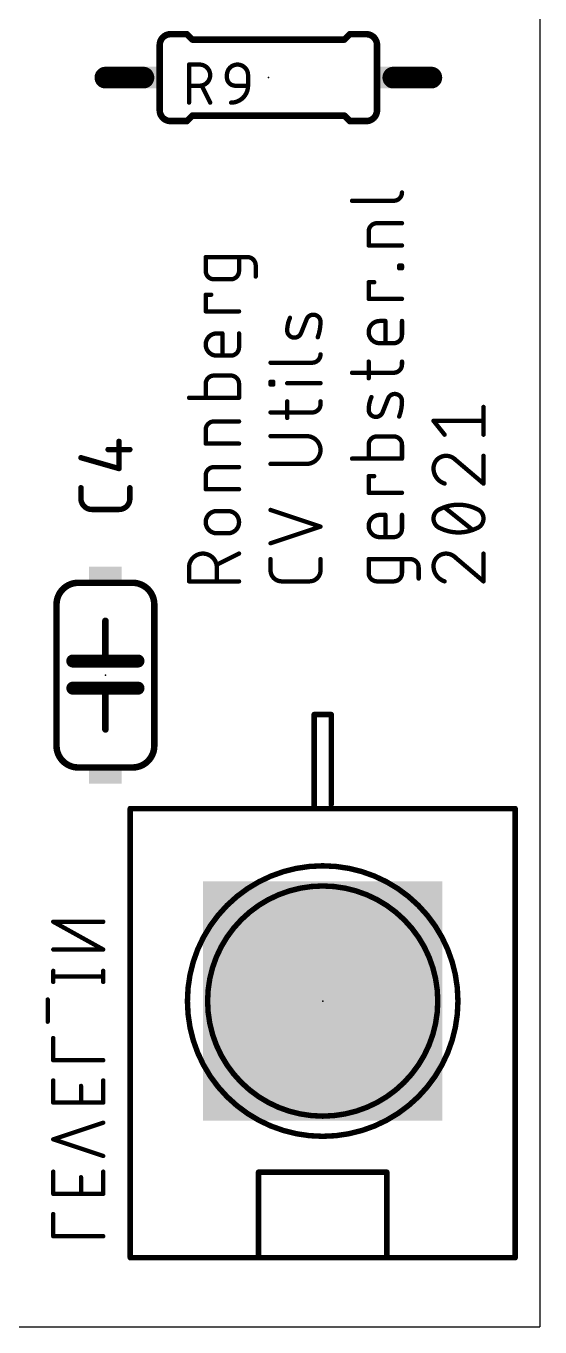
# Model space of a CAD drawing. Extents: x 0 to 36, y 0 to 102.
# Drawn here: x 23.54 to 35.56, y 0 to 30.42 of the extents above; entities that cross this region are included whole.
import ezdxf

# ---------------------------------------------------------------- set-up
doc = ezdxf.new("R2010")
doc.units = 0
for name, color, linetype in [('20', 31, 'CONTINUOUS'), ('21', 253, 'CONTINUOUS'), ('23', 53, 'CONTINUOUS'), ('25', 253, 'CONTINUOUS'), ('26', 253, 'CONTINUOUS'), ('41', 12, 'CONTINUOUS'), ('51', 253, 'CONTINUOUS')]:
    doc.layers.add(name, color=color, linetype=linetype)

# ---------------------------------------------------------------- blocks, each defined once
blk = doc.blocks.new('RECT')
blk.add_solid([(-0.5, -0.5), (0.5, -0.5), (-0.5, 0.5), (0.5, 0.5)])

msp = doc.modelspace()

# ---------------------------------------------------------------- linework, layer by layer
at = {"layer": '20'}
for p in [(35.56, 99.06), (0, 0)]:
    msp.add_line(p, (35.56, 0), dxfattribs=at)
at = {"layer": '21'}
for points, const_width in [([(26.924, 30.226, 0.4142), (26.67, 29.972)], 0.1524), ([(26.924, 30.2641, 1), (26.924, 30.1879)], 0.0762), ([(26.924, 30.1879, 1), (26.924, 30.2641)], 0.0762), ([(27.3319, 30.2529, 1), (27.2781, 30.1991)], 0.0762), ([(27.305, 30.1879, 1), (27.305, 30.2641)], 0.0762), ([(27.432, 30.1371, 1), (27.432, 30.0609)], 0.0762), ([(27.4051, 30.0721, 1), (27.4589, 30.1259)], 0.0762), ([(30.9611, 30.1259, 1), (31.0149, 30.0721)], 0.0762), ([(30.988, 30.0609, 1), (30.988, 30.1371)], 0.0762), ([(31.115, 30.2641, 1), (31.115, 30.1879)], 0.0762), ([(31.1419, 30.1991, 1), (31.0881, 30.2529)], 0.0762), ([(31.75, 29.972, 0.4142), (31.496, 30.226)], 0.1524), ([(31.496, 30.2641, 1), (31.496, 30.1879)], 0.0762), ([(31.496, 30.1879, 1), (31.496, 30.2641)], 0.0762), ([(26.7081, 29.972, 1), (26.6319, 29.972)], 0.0762), ([(26.6319, 29.972, 1), (26.7081, 29.972)], 0.0762), ([(31.7881, 29.972, 1), (31.7119, 29.972)], 0.0762), ([(31.7119, 29.972, 1), (31.7881, 29.972)], 0.0762), ([(26.67, 28.448, 0.4142), (26.924, 28.194)], 0.1524), ([(26.7081, 28.448, 1), (26.6319, 28.448)], 0.0762), ([(26.6319, 28.448, 1), (26.7081, 28.448)], 0.0762), ([(27.432, 28.3591, 1), (27.432, 28.2829)], 0.0762), ([(27.4589, 28.2941, 1), (27.4051, 28.3479)], 0.0762), ([(31.0149, 28.3479, 1), (30.9611, 28.2941)], 0.0762), ([(30.988, 28.2829, 1), (30.988, 28.3591)], 0.0762), ([(31.496, 28.194, 0.4142), (31.75, 28.448)], 0.1524), ([(31.7881, 28.448, 1), (31.7119, 28.448)], 0.0762), ([(31.7119, 28.448, 1), (31.7881, 28.448)], 0.0762), ([(26.924, 28.2321, 1), (26.924, 28.1559)], 0.0762), ([(26.924, 28.1559, 1), (26.924, 28.2321)], 0.0762), ([(27.2781, 28.2209, 1), (27.3319, 28.1671)], 0.0762), ([(27.305, 28.1559, 1), (27.305, 28.2321)], 0.0762), ([(31.115, 28.2321, 1), (31.115, 28.1559)], 0.0762), ([(31.0881, 28.1671, 1), (31.1419, 28.2209)], 0.0762), ([(31.496, 28.2321, 1), (31.496, 28.1559)], 0.0762), ([(31.496, 28.1559, 1), (31.496, 28.2321)], 0.0762), ([(24.765, 17.399, 0.4142), (24.257, 16.891)], 0.1524), ([(24.765, 17.3609, 1), (24.765, 17.4371)], 0.0762), ([(26.543, 16.891, 0.4142), (26.035, 17.399)], 0.1524), ([(26.035, 17.4371, 1), (26.035, 17.3609)], 0.0762), ([(24.2951, 16.891, 1), (24.2189, 16.891)], 0.0762), ([(24.2189, 16.891, 1), (24.2951, 16.891)], 0.0762), ([(26.5811, 16.891, 1), (26.5049, 16.891)], 0.0762), ([(26.5049, 16.891, 1), (26.5811, 16.891)], 0.0762), ([(25.4381, 16.51, 1), (25.3619, 16.51)], 0.0762), ([(24.638, 15.6464, 1), (24.638, 15.494)], 0.1524), ([(25.4, 15.6464, 1), (25.4, 15.494)], 0.1524), ([(25.4, 15.494, 1), (25.4, 15.6464)], 0.1524), ([(25.3619, 15.5702, 1), (25.4381, 15.5702)], 0.0762), ([(26.162, 15.494, 1), (26.162, 15.6464)], 0.1524), ([(24.638, 15.0114, 1), (24.638, 14.859)], 0.1524), ([(25.4, 15.0114, 1), (25.4, 14.859)], 0.1524), ([(25.4, 14.859, 1), (25.4, 15.0114)], 0.1524), ([(25.4381, 14.9352, 1), (25.3619, 14.9352)], 0.0762), ([(26.162, 14.859, 1), (26.162, 15.0114)], 0.1524), ([(30.28, 14.3518, 1), (30.28, 14.2882)], 0.0635), ([(30.3117, 14.32, 1), (30.2483, 14.32)], 0.0635), ([(30.7117, 14.32, 1), (30.6483, 14.32)], 0.0635), ([(30.68, 14.2882, 1), (30.68, 14.3518)], 0.0635), ([(25.3619, 13.97, 1), (25.4381, 13.97)], 0.0762), ([(24.257, 13.589, 0.4142), (24.765, 13.081)], 0.1524), ([(24.2951, 13.589, 1), (24.2189, 13.589)], 0.0762), ([(24.2189, 13.589, 1), (24.2951, 13.589)], 0.0762), ([(26.035, 13.081, 0.4142), (26.543, 13.589)], 0.1524), ([(26.5811, 13.589, 1), (26.5049, 13.589)], 0.0762), ([(26.5049, 13.589, 1), (26.5811, 13.589)], 0.0762), ([(24.765, 13.0429, 1), (24.765, 13.1191)], 0.0762), ([(26.035, 13.1191, 1), (26.035, 13.0429)], 0.0762), ([(25.98, 12.1518, 1), (25.98, 12.0883)], 0.0635), ([(26.0117, 12.12, 1), (25.9483, 12.12)], 0.0635), ([(30.28, 12.1518, 1), (30.28, 12.0883)], 0.0635), ([(30.28, 12.0883, 1), (30.28, 12.1518)], 0.0635), ([(30.6483, 12.22, 1), (30.7117, 12.22)], 0.0635), ([(35.0118, 12.12, 1), (34.9483, 12.12)], 0.0635), ([(34.98, 12.0883, 1), (34.98, 12.1518)], 0.0635), ([(30.2483, 12.12, 1), (30.3117, 12.12)], 0.0635), ([(30.48, 4.4577, 1), (30.48, 10.7823, 1), (30.48, 4.4577)], 0.127), ([(30.48, 4.9293, 1), (30.48, 10.3107, 1), (30.48, 4.9293)], 0.127), ([(28.98, 3.6518, 1), (28.98, 3.5882)], 0.0635), ([(29.0117, 3.62, 1), (28.9483, 3.62)], 0.0635), ([(32.0117, 3.62, 1), (31.9483, 3.62)], 0.0635), ([(31.98, 3.5882, 1), (31.98, 3.6518)], 0.0635), ([(25.98, 1.6518, 1), (25.98, 1.5883)], 0.0635), ([(25.9483, 1.62, 1), (26.0117, 1.62)], 0.0635), ([(28.98, 1.6518, 1), (28.98, 1.5883)], 0.0635), ([(28.9483, 1.62, 1), (29.0117, 1.62)], 0.0635), ([(28.98, 1.5883, 1), (28.98, 1.6518)], 0.0635), ([(31.98, 1.6518, 1), (31.98, 1.5883)], 0.0635), ([(31.9483, 1.62, 1), (32.0117, 1.62)], 0.0635), ([(31.98, 1.5883, 1), (31.98, 1.6518)], 0.0635), ([(34.9483, 1.62, 1), (35.0118, 1.62)], 0.0635), ([(34.98, 1.5883, 1), (34.98, 1.6518)], 0.0635)]:
    msp.add_lwpolyline(points, format="xyb", dxfattribs=dict(at, const_width=const_width))
for points, const_width in [([(26.924, 30.226), (27.305, 30.226)], 0.1524), ([(27.432, 30.099), (27.305, 30.226)], 0.1524), ([(27.432, 30.099), (30.988, 30.099)], 0.1524), ([(30.988, 30.099), (31.115, 30.226)], 0.1524), ([(31.496, 30.226), (31.115, 30.226)], 0.1524), ([(26.67, 29.972), (26.67, 28.448)], 0.1524), ([(31.75, 29.972), (31.75, 28.448)], 0.1524), ([(27.432, 28.321), (27.305, 28.194)], 0.1524), ([(27.432, 28.321), (30.988, 28.321)], 0.1524), ([(30.988, 28.321), (31.115, 28.194)], 0.1524), ([(26.924, 28.194), (27.305, 28.194)], 0.1524), ([(31.496, 28.194), (31.115, 28.194)], 0.1524), ([(24.257, 16.891), (24.257, 13.589)], 0.1524), ([(26.543, 16.891), (26.543, 13.589)], 0.1524), ([(25.4, 16.51), (25.4, 15.5702)], 0.1524), ([(24.638, 15.5702), (25.4, 15.5702)], 0.3048), ([(25.4, 15.5702), (26.162, 15.5702)], 0.3048), ([(24.638, 14.9352), (25.4, 14.9352)], 0.3048), ([(25.4, 14.9352), (26.162, 14.9352)], 0.3048), ([(25.4, 13.97), (25.4, 14.9352)], 0.1524), ([(30.68, 14.32), (30.28, 14.32)], 0.127), ([(30.28, 14.32), (30.28, 12.12)], 0.127), ([(30.68, 12.22), (30.68, 14.32)], 0.127), ([(30.28, 12.12), (25.98, 12.12)], 0.127), ([(25.98, 12.12), (25.98, 1.62)], 0.127), ([(34.98, 12.12), (30.28, 12.12)], 0.127), ([(34.98, 1.62), (34.98, 12.12)], 0.127), ([(31.98, 3.62), (28.98, 3.62)], 0.127), ([(28.98, 3.62), (28.98, 1.62)], 0.127), ([(31.98, 1.62), (31.98, 3.62)], 0.127), ([(28.98, 1.62), (25.98, 1.62)], 0.127), ([(31.98, 1.62), (28.98, 1.62)], 0.127), ([(34.98, 1.62), (31.98, 1.62)], 0.127)]:
    msp.add_lwpolyline(points, dxfattribs=dict(at, const_width=const_width))
at = {"layer": '23'}
for p in [(29.21, 29.21), (25.4, 15.24), (30.48, 7.62)]:
    msp.add_point(p, dxfattribs=at)
at = {"layer": '25'}
for points, const_width in [([(27.3558, 28.6258), (27.3558, 29.5148)], 0.1016), ([(27.3558, 29.5148), (27.6027, 29.5148)], 0.1016), ([(28.2408, 29.2185), (28.2408, 29.2679)], 0.1016), ([(28.7347, 29.2679), (28.7347, 29.0209)], 0.1016), ([(27.6027, 29.0209), (27.3558, 29.0209)], 0.1016), ([(27.8497, 28.6258), (27.6521, 29.0209)], 0.1016), ([(28.7347, 29.0209), (28.4383, 29.0209)], 0.1016), ([(31.1658, 26.3308), (32.1395, 26.3308)], 0.1016), ([(31.75, 25.8064), (32.3342, 25.8064)], 0.1016), ([(31.5553, 25.2871), (31.5553, 25.6117)], 0.1016), ([(32.3342, 25.2871), (31.5553, 25.2871)], 0.1016), ([(27.7453, 24.6894), (27.7453, 25.014)], 0.1016), ([(27.7453, 25.014), (28.7189, 25.014)], 0.1016), ([(28.5242, 25.014), (28.5242, 24.6894)], 0.1016), ([(28.9137, 24.8192), (28.9137, 24.5596)], 0.1016), ([(32.2693, 24.7523), (32.2693, 24.8172)], 0.1016), ([(32.2693, 24.8172), (32.3342, 24.8172)], 0.1016), ([(32.3342, 24.7523), (32.2693, 24.7523)], 0.1016), ([(32.3342, 24.8172), (32.3342, 24.7523)], 0.1016), ([(28.3295, 24.4947), (27.94, 24.4947)], 0.1016), ([(31.5553, 24.0365), (31.5553, 24.4259)], 0.1016), ([(31.5553, 24.4259), (31.6851, 24.4259)], 0.1016), ([(27.7453, 23.7452), (27.7453, 24.1347)], 0.1016), ([(27.7453, 24.1347), (27.8751, 24.1347)], 0.1016), ([(32.3342, 24.0365), (31.5553, 24.0365)], 0.1016), ([(28.5242, 23.7452), (27.7453, 23.7452)], 0.1016), ([(30.1046, 23.5616), (29.9748, 23.237)], 0.1016), ([(31.8149, 23.5204), (31.9447, 23.5204)], 0.1016), ([(31.9447, 23.5204), (31.9447, 23.0011)], 0.1016), ([(32.3342, 23.5204), (32.3342, 23.1959)], 0.1016), ([(28.0049, 23.2292), (28.1347, 23.2292)], 0.1016), ([(28.1347, 23.2292), (28.1347, 22.7099)], 0.1016), ([(28.5242, 23.2292), (28.5242, 22.9046)], 0.1016), ([(32.1395, 23.0011), (31.8149, 23.0011)], 0.1016), ([(28.3295, 22.7099), (28.0049, 22.7099)], 0.1016), ([(29.2608, 22.545), (30.2345, 22.545)], 0.1016), ([(31.5553, 22.1805), (31.5553, 22.57)], 0.1016), ([(32.3342, 22.505), (32.3342, 22.57)], 0.1016), ([(28.3295, 22.2445), (27.94, 22.2445)], 0.1016), ([(31.1658, 22.3103), (32.1395, 22.3103)], 0.1016), ([(27.7453, 22.0497), (27.7453, 21.7252)], 0.1016), ([(28.5242, 21.7252), (28.5242, 22.0497)], 0.1016), ([(29.2608, 22.0334), (29.2608, 22.0983)], 0.1016), ([(29.2608, 22.0983), (29.3257, 22.0983)], 0.1016), ([(29.3257, 22.0334), (29.2608, 22.0334)], 0.1016), ([(29.3257, 22.0983), (29.3257, 22.0334)], 0.1016), ([(30.4292, 22.0658), (29.6503, 22.0658)], 0.1016), ([(27.3558, 21.7252), (28.5242, 21.7252)], 0.1016), ([(29.6503, 21.2522), (29.6503, 21.6417)], 0.1016), ([(30.4292, 21.5768), (30.4292, 21.6417)], 0.1016), ([(32.0096, 21.7085), (31.8798, 21.384)], 0.1016), ([(29.2608, 21.3821), (30.2345, 21.3821)], 0.1016), ([(34.2392, 20.8616), (34.2392, 21.5107)], 0.1016), ([(27.7453, 20.6525), (27.7453, 20.977)], 0.1016), ([(27.94, 21.1718), (28.5242, 21.1718)], 0.1016), ([(33.3304, 20.8616), (33.0708, 21.1862)], 0.1016), ([(33.0708, 21.1862), (34.2392, 21.1862)], 0.1016), ([(25.7175, 20.0697), (25.7175, 20.7047)], 0.127), ([(28.5242, 20.6525), (27.7453, 20.6525)], 0.1016), ([(30.1046, 20.8283), (29.2608, 20.8283)], 0.1016), ([(32.1395, 20.8212), (31.75, 20.8212)], 0.1016), ([(24.8285, 20.3237), (25.7175, 20.0697)], 0.127), ([(25.4635, 20.5142), (25.9715, 20.5142)], 0.127), ([(31.5553, 20.6265), (31.5553, 20.3019)], 0.1016), ([(32.3342, 20.3019), (32.3342, 20.6265)], 0.1016), ([(34.2392, 19.7186), (34.2392, 20.3677)], 0.1016), ([(27.94, 20.105), (28.5242, 20.105)], 0.1016), ([(29.2608, 20.1792), (30.1046, 20.1792)], 0.1016), ([(31.1658, 20.3019), (32.3342, 20.3019)], 0.1016), ([(33.5901, 20.2704), (34.2392, 19.7186)], 0.1016), ([(27.7453, 19.5857), (27.7453, 19.9102)], 0.1016), ([(31.5553, 19.5026), (31.5553, 19.892)], 0.1016), ([(31.5553, 19.892), (31.6851, 19.892)], 0.1016), ([(24.8285, 19.3675), (24.8285, 19.6215)], 0.127), ([(25.9715, 19.6215), (25.9715, 19.3675)], 0.127), ([(28.5242, 19.5857), (27.7453, 19.5857)], 0.1016), ([(32.3342, 19.5026), (31.5553, 19.5026)], 0.1016), ([(25.7175, 19.1135), (25.0825, 19.1135)], 0.127), ([(33.9796, 18.6405), (33.3304, 19.1598)], 0.1016), ([(28.0049, 19.0763), (28.2646, 19.0763)], 0.1016), ([(30.4292, 18.713), (29.2608, 19.1025)], 0.1016), ([(31.8149, 18.9865), (31.9447, 18.9865)], 0.1016), ([(31.9447, 18.9865), (31.9447, 18.4672)], 0.1016), ([(32.3342, 18.9865), (32.3342, 18.662)], 0.1016), ([(28.2646, 18.557), (28.0049, 18.557)], 0.1016), ([(29.2608, 18.3235), (30.4292, 18.713)], 0.1016), ([(32.1395, 18.4672), (31.8149, 18.4672)], 0.1016), ([(28.5242, 18.0817), (28.0049, 17.8221)], 0.1016), ([(29.2608, 17.6923), (29.2608, 17.9519)], 0.1016), ([(30.4292, 17.9519), (30.4292, 17.6923)], 0.1016), ([(31.5553, 17.6274), (31.5553, 17.9519)], 0.1016), ([(31.5553, 17.9519), (32.5289, 17.9519)], 0.1016), ([(32.3342, 17.9519), (32.3342, 17.6274)], 0.1016), ([(33.5901, 17.9844), (34.2392, 17.4326)], 0.1016), ([(34.2392, 17.4326), (34.2392, 18.0817)], 0.1016), ([(27.3558, 17.4326), (27.3558, 17.7572)], 0.1016), ([(28.0049, 17.7572), (28.0049, 17.4326)], 0.1016), ([(32.7237, 17.7572), (32.7237, 17.4975)], 0.1016), ([(28.5242, 17.4326), (27.3558, 17.4326)], 0.1016), ([(30.1696, 17.4326), (29.5204, 17.4326)], 0.1016), ([(32.1395, 17.4326), (31.75, 17.4326)], 0.1016)]:
    msp.add_lwpolyline(points, dxfattribs=dict(at, const_width=const_width))
for points, const_width in [([(27.3812, 29.5148, 1), (27.3304, 29.5148)], 0.0508), ([(27.3558, 29.5402, 1), (27.3558, 29.4894)], 0.0508), ([(27.6027, 29.0209, 1), (27.6027, 29.5148)], 0.1016), ([(27.6027, 29.5402, 1), (27.6027, 29.4894)], 0.0508), ([(27.6027, 29.4894, 1), (27.6027, 29.5402)], 0.0508), ([(28.7347, 29.2679, 1), (28.2408, 29.2679)], 0.1016), ([(28.2662, 29.2679, 1), (28.2154, 29.2679)], 0.0508), ([(28.2154, 29.2679, 1), (28.2662, 29.2679)], 0.0508), ([(28.2408, 29.2185, 0.4142), (28.4383, 29.0209)], 0.1016), ([(28.2662, 29.2185, 1), (28.2154, 29.2185)], 0.0508), ([(28.2154, 29.2185, 1), (28.2662, 29.2185)], 0.0508), ([(28.7601, 29.2679, 1), (28.7093, 29.2679)], 0.0508), ([(28.7093, 29.2679, 1), (28.7601, 29.2679)], 0.0508), ([(27.3558, 29.0463, 1), (27.3558, 28.9955)], 0.0508), ([(27.6027, 29.0463, 1), (27.6027, 28.9955)], 0.0508), ([(27.6027, 28.9955, 1), (27.6027, 29.0463)], 0.0508), ([(27.6748, 29.0323, 1), (27.6294, 29.0096)], 0.0508), ([(28.3396, 28.6258, 0.4142), (28.7347, 29.0209)], 0.1016), ([(28.4383, 29.0463, 1), (28.4383, 28.9955)], 0.0508), ([(28.4383, 28.9955, 1), (28.4383, 29.0463)], 0.0508), ([(28.7601, 29.0209, 1), (28.7093, 29.0209)], 0.0508), ([(28.7093, 29.0209, 1), (28.7601, 29.0209)], 0.0508), ([(28.7347, 28.9955, 1), (28.7347, 29.0463)], 0.0508), ([(27.3304, 28.6258, 1), (27.3812, 28.6258)], 0.0508), ([(27.827, 28.6144, 1), (27.8724, 28.6372)], 0.0508), ([(28.3396, 28.6512, 1), (28.3396, 28.6004)], 0.0508), ([(32.1395, 26.3308, 0.4142), (32.3342, 26.5255)], 0.1016), ([(32.3596, 26.5255, 1), (32.3088, 26.5255)], 0.0508), ([(31.1658, 26.3562, 1), (31.1658, 26.3054)], 0.0508), ([(32.1395, 26.3562, 1), (32.1395, 26.3054)], 0.0508), ([(32.1395, 26.3054, 1), (32.1395, 26.3562)], 0.0508), ([(31.75, 25.8064, 0.4142), (31.5553, 25.6117)], 0.1016), ([(31.75, 25.8318, 1), (31.75, 25.781)], 0.0508), ([(31.75, 25.781, 1), (31.75, 25.8318)], 0.0508), ([(32.3342, 25.781, 1), (32.3342, 25.8318)], 0.0508), ([(31.5807, 25.6117, 1), (31.5299, 25.6117)], 0.0508), ([(31.5299, 25.6117, 1), (31.5807, 25.6117)], 0.0508), ([(31.5553, 25.3125, 1), (31.5553, 25.2617)], 0.0508), ([(31.5299, 25.2871, 1), (31.5807, 25.2871)], 0.0508), ([(32.3342, 25.2617, 1), (32.3342, 25.3125)], 0.0508), ([(27.7707, 25.014, 1), (27.7199, 25.014)], 0.0508), ([(27.7453, 25.0394, 1), (27.7453, 24.9886)], 0.0508), ([(28.5496, 25.014, 1), (28.4988, 25.014)], 0.0508), ([(28.9137, 24.8192, 0.4142), (28.7189, 25.014)], 0.1016), ([(28.7189, 25.0394, 1), (28.7189, 24.9886)], 0.0508), ([(28.7189, 24.9886, 1), (28.7189, 25.0394)], 0.0508), ([(27.7453, 24.6894, 0.4142), (27.94, 24.4947)], 0.1016), ([(27.7707, 24.6894, 1), (27.7199, 24.6894)], 0.0508), ([(27.7199, 24.6894, 1), (27.7707, 24.6894)], 0.0508), ([(28.3295, 24.4947, 0.4142), (28.5242, 24.6894)], 0.1016), ([(28.5496, 24.6894, 1), (28.4988, 24.6894)], 0.0508), ([(28.4988, 24.6894, 1), (28.5496, 24.6894)], 0.0508), ([(28.9391, 24.8192, 1), (28.8883, 24.8192)], 0.0508), ([(28.8883, 24.8192, 1), (28.9391, 24.8192)], 0.0508), ([(32.2947, 24.8172, 1), (32.2439, 24.8172)], 0.0508), ([(32.2693, 24.8426, 1), (32.2693, 24.7918)], 0.0508), ([(32.2693, 24.7777, 1), (32.2693, 24.7269)], 0.0508), ([(32.2439, 24.7523, 1), (32.2947, 24.7523)], 0.0508), ([(32.3596, 24.8172, 1), (32.3088, 24.8172)], 0.0508), ([(32.3088, 24.7523, 1), (32.3596, 24.7523)], 0.0508), ([(32.3342, 24.7918, 1), (32.3342, 24.8426)], 0.0508), ([(32.3342, 24.7269, 1), (32.3342, 24.7777)], 0.0508), ([(27.94, 24.5201, 1), (27.94, 24.4693)], 0.0508), ([(27.94, 24.4693, 1), (27.94, 24.5201)], 0.0508), ([(28.3295, 24.5201, 1), (28.3295, 24.4693)], 0.0508), ([(28.3295, 24.4693, 1), (28.3295, 24.5201)], 0.0508), ([(28.8883, 24.5596, 1), (28.9391, 24.5596)], 0.0508), ([(31.5807, 24.4259, 1), (31.5299, 24.4259)], 0.0508), ([(31.5553, 24.4513, 1), (31.5553, 24.4005)], 0.0508), ([(31.6851, 24.4005, 1), (31.6851, 24.4513)], 0.0508), ([(27.7707, 24.1347, 1), (27.7199, 24.1347)], 0.0508), ([(27.7453, 24.1601, 1), (27.7453, 24.1093)], 0.0508), ([(27.8751, 24.1093, 1), (27.8751, 24.1601)], 0.0508), ([(31.5553, 24.0619, 1), (31.5553, 24.0111)], 0.0508), ([(31.5299, 24.0365, 1), (31.5807, 24.0365)], 0.0508), ([(32.3342, 24.0111, 1), (32.3342, 24.0619)], 0.0508), ([(27.7453, 23.7706, 1), (27.7453, 23.7198)], 0.0508), ([(27.7199, 23.7452, 1), (27.7707, 23.7452)], 0.0508), ([(28.5242, 23.7198, 1), (28.5242, 23.7706)], 0.0508), ([(29.7152, 23.594, 0.1025), (29.6503, 23.3019)], 0.1016), ([(29.7383, 23.5836, 1), (29.692, 23.6045)], 0.0508), ([(30.4292, 23.4967, 0.8318), (30.1046, 23.5616)], 0.1016), ([(30.0811, 23.571, 1), (30.1282, 23.5521)], 0.0508), ([(30.1282, 23.5521, 1), (30.0811, 23.571)], 0.0508), ([(30.3643, 23.1397, 0.083), (30.4292, 23.4967)], 0.1016), ([(30.4546, 23.4963, 1), (30.4038, 23.497)], 0.0508), ([(30.4038, 23.497, 1), (30.4546, 23.4963)], 0.0508), ([(31.8149, 23.5204, 1), (31.8149, 23.0011)], 0.1016), ([(31.8149, 23.5458, 1), (31.8149, 23.495)], 0.0508), ([(31.8149, 23.495, 1), (31.8149, 23.5458)], 0.0508), ([(31.9701, 23.5204, 1), (31.9193, 23.5204)], 0.0508), ([(31.9447, 23.495, 1), (31.9447, 23.5458)], 0.0508), ([(32.3596, 23.5204, 1), (32.3088, 23.5204)], 0.0508), ([(28.0049, 23.2292, 1), (28.0049, 22.7099)], 0.1016), ([(28.0049, 23.2546, 1), (28.0049, 23.2038)], 0.0508), ([(28.0049, 23.2038, 1), (28.0049, 23.2546)], 0.0508), ([(28.1601, 23.2292, 1), (28.1093, 23.2292)], 0.0508), ([(28.1347, 23.2038, 1), (28.1347, 23.2546)], 0.0508), ([(28.5496, 23.2292, 1), (28.4988, 23.2292)], 0.0508), ([(29.6757, 23.3016, 1), (29.6249, 23.3023)], 0.0508), ([(29.6503, 23.3019, 0.8318), (29.9748, 23.237)], 0.1016), ([(29.6249, 23.3023, 1), (29.6757, 23.3016)], 0.0508), ([(29.9512, 23.2465, 1), (29.9984, 23.2276)], 0.0508), ([(29.9984, 23.2276, 1), (29.9512, 23.2465)], 0.0508), ([(30.3404, 23.1483, 1), (30.3882, 23.1311)], 0.0508), ([(32.1395, 23.0011, 0.4142), (32.3342, 23.1959)], 0.1016), ([(32.3596, 23.1959, 1), (32.3088, 23.1959)], 0.0508), ([(32.3088, 23.1959, 1), (32.3596, 23.1959)], 0.0508), ([(28.3295, 22.7099, 0.4142), (28.5242, 22.9046)], 0.1016), ([(28.5496, 22.9046, 1), (28.4988, 22.9046)], 0.0508), ([(28.4988, 22.9046, 1), (28.5496, 22.9046)], 0.0508), ([(31.8149, 23.0265, 1), (31.8149, 22.9757)], 0.0508), ([(31.8149, 22.9757, 1), (31.8149, 23.0265)], 0.0508), ([(31.9193, 23.0011, 1), (31.9701, 23.0011)], 0.0508), ([(32.1395, 23.0265, 1), (32.1395, 22.9757)], 0.0508), ([(32.1395, 22.9757, 1), (32.1395, 23.0265)], 0.0508), ([(28.0049, 22.7353, 1), (28.0049, 22.6845)], 0.0508), ([(28.0049, 22.6845, 1), (28.0049, 22.7353)], 0.0508), ([(28.1093, 22.7099, 1), (28.1601, 22.7099)], 0.0508), ([(28.3295, 22.7353, 1), (28.3295, 22.6845)], 0.0508), ([(28.3295, 22.6845, 1), (28.3295, 22.7353)], 0.0508), ([(29.2608, 22.5704, 1), (29.2608, 22.5196)], 0.0508), ([(30.2345, 22.545, 0.4142), (30.4292, 22.7397)], 0.1016), ([(30.2345, 22.5704, 1), (30.2345, 22.5196)], 0.0508), ([(30.2345, 22.5196, 1), (30.2345, 22.5704)], 0.0508), ([(30.4546, 22.7397, 1), (30.4038, 22.7397)], 0.0508), ([(31.5807, 22.57, 1), (31.5299, 22.57)], 0.0508), ([(32.1395, 22.3103, 0.4142), (32.3342, 22.505)], 0.1016), ([(32.3596, 22.57, 1), (32.3088, 22.57)], 0.0508), ([(32.3596, 22.505, 1), (32.3088, 22.505)], 0.0508), ([(32.3088, 22.505, 1), (32.3596, 22.505)], 0.0508), ([(27.94, 22.2445, 0.4142), (27.7453, 22.0497)], 0.1016), ([(27.94, 22.2699, 1), (27.94, 22.2191)], 0.0508), ([(27.94, 22.2191, 1), (27.94, 22.2699)], 0.0508), ([(28.5242, 22.0497, 0.4142), (28.3295, 22.2445)], 0.1016), ([(28.3295, 22.2699, 1), (28.3295, 22.2191)], 0.0508), ([(28.3295, 22.2191, 1), (28.3295, 22.2699)], 0.0508), ([(31.1658, 22.3357, 1), (31.1658, 22.2849)], 0.0508), ([(31.5299, 22.1805, 1), (31.5807, 22.1805)], 0.0508), ([(32.1395, 22.3357, 1), (32.1395, 22.2849)], 0.0508), ([(32.1395, 22.2849, 1), (32.1395, 22.3357)], 0.0508), ([(27.7707, 22.0497, 1), (27.7199, 22.0497)], 0.0508), ([(27.7199, 22.0497, 1), (27.7707, 22.0497)], 0.0508), ([(28.5496, 22.0497, 1), (28.4988, 22.0497)], 0.0508), ([(28.4988, 22.0497, 1), (28.5496, 22.0497)], 0.0508), ([(29.2862, 22.0983, 1), (29.2354, 22.0983)], 0.0508), ([(29.2608, 22.1237, 1), (29.2608, 22.0729)], 0.0508), ([(29.2608, 22.0588, 1), (29.2608, 22.008)], 0.0508), ([(29.2354, 22.0334, 1), (29.2862, 22.0334)], 0.0508), ([(29.3511, 22.0983, 1), (29.3003, 22.0983)], 0.0508), ([(29.3003, 22.0334, 1), (29.3511, 22.0334)], 0.0508), ([(29.3257, 22.0729, 1), (29.3257, 22.1237)], 0.0508), ([(29.3257, 22.008, 1), (29.3257, 22.0588)], 0.0508), ([(29.6503, 22.0912, 1), (29.6503, 22.0404)], 0.0508), ([(30.4292, 22.0404, 1), (30.4292, 22.0912)], 0.0508), ([(27.3558, 21.7506, 1), (27.3558, 21.6998)], 0.0508), ([(27.7199, 21.7252, 1), (27.7707, 21.7252)], 0.0508), ([(28.4988, 21.7252, 1), (28.5496, 21.7252)], 0.0508), ([(28.5242, 21.6998, 1), (28.5242, 21.7506)], 0.0508), ([(29.6757, 21.6417, 1), (29.6249, 21.6417)], 0.0508), ([(30.2345, 21.3821, 0.4142), (30.4292, 21.5768)], 0.1016), ([(30.4546, 21.6417, 1), (30.4038, 21.6417)], 0.0508), ([(30.4546, 21.5768, 1), (30.4038, 21.5768)], 0.0508), ([(30.4038, 21.5768, 1), (30.4546, 21.5768)], 0.0508), ([(31.6202, 21.741, 0.1025), (31.5553, 21.4489)], 0.1016), ([(31.6433, 21.7306, 1), (31.597, 21.7514)], 0.0508), ([(32.3342, 21.6436, 0.8318), (32.0096, 21.7085)], 0.1016), ([(31.9861, 21.718, 1), (32.0332, 21.6991)], 0.0508), ([(32.0332, 21.6991, 1), (31.9861, 21.718)], 0.0508), ([(32.2693, 21.2866, 0.083), (32.3342, 21.6436)], 0.1016), ([(32.3596, 21.6433, 1), (32.3088, 21.644)], 0.0508), ([(32.3088, 21.644, 1), (32.3596, 21.6433)], 0.0508), ([(29.2608, 21.4075, 1), (29.2608, 21.3567)], 0.0508), ([(30.2345, 21.4075, 1), (30.2345, 21.3567)], 0.0508), ([(30.2345, 21.3567, 1), (30.2345, 21.4075)], 0.0508), ([(31.5553, 21.4489, 0.8318), (31.8798, 21.384)], 0.1016), ([(31.5807, 21.4485, 1), (31.5299, 21.4493)], 0.0508), ([(31.5299, 21.4493, 1), (31.5807, 21.4485)], 0.0508), ([(31.8562, 21.3934, 1), (31.9034, 21.3746)], 0.0508), ([(31.9034, 21.3746, 1), (31.8562, 21.3934)], 0.0508), ([(32.2454, 21.2952, 1), (32.2932, 21.278)], 0.0508), ([(34.2646, 21.5107, 1), (34.2138, 21.5107)], 0.0508), ([(27.94, 21.1718, 0.4142), (27.7453, 20.977)], 0.1016), ([(27.7707, 20.977, 1), (27.7199, 20.977)], 0.0508), ([(27.7199, 20.977, 1), (27.7707, 20.977)], 0.0508), ([(27.94, 21.1972, 1), (27.94, 21.1464)], 0.0508), ([(27.94, 21.1464, 1), (27.94, 21.1972)], 0.0508), ([(28.5242, 21.1464, 1), (28.5242, 21.1972)], 0.0508), ([(29.6249, 21.2522, 1), (29.6757, 21.2522)], 0.0508), ([(33.0708, 21.2116, 1), (33.0708, 21.1608)], 0.0508), ([(33.0906, 21.202, 1), (33.051, 21.1703)], 0.0508), ([(34.2392, 21.1608, 1), (34.2392, 21.2116)], 0.0508), ([(25.7492, 20.7047, 1), (25.6858, 20.7047)], 0.0635), ([(27.7453, 20.6779, 1), (27.7453, 20.6271)], 0.0508), ([(28.5242, 20.6271, 1), (28.5242, 20.6779)], 0.0508), ([(29.2608, 20.8537, 1), (29.2608, 20.8029)], 0.0508), ([(30.1046, 20.1792, 1), (30.1046, 20.8283)], 0.1016), ([(30.1046, 20.8537, 1), (30.1046, 20.8029)], 0.0508), ([(30.1046, 20.8029, 1), (30.1046, 20.8537)], 0.0508), ([(31.75, 20.8212, 0.4142), (31.5553, 20.6265)], 0.1016), ([(31.75, 20.8466, 1), (31.75, 20.7958)], 0.0508), ([(31.75, 20.7958, 1), (31.75, 20.8466)], 0.0508), ([(32.3342, 20.6265, 0.4142), (32.1395, 20.8212)], 0.1016), ([(32.1395, 20.8466, 1), (32.1395, 20.7958)], 0.0508), ([(32.1395, 20.7958, 1), (32.1395, 20.8466)], 0.0508), ([(33.3106, 20.8458, 1), (33.3503, 20.8775)], 0.0508), ([(34.2138, 20.8616, 1), (34.2646, 20.8616)], 0.0508), ([(24.8372, 20.3543, 1), (24.8198, 20.2932)], 0.0635), ([(25.4635, 20.546, 1), (25.4635, 20.4825)], 0.0635), ([(25.9715, 20.4825, 1), (25.9715, 20.546)], 0.0635), ([(27.7199, 20.6525, 1), (27.7707, 20.6525)], 0.0508), ([(31.5807, 20.6265, 1), (31.5299, 20.6265)], 0.0508), ([(31.5299, 20.6265, 1), (31.5807, 20.6265)], 0.0508), ([(32.3596, 20.6265, 1), (32.3088, 20.6265)], 0.0508), ([(32.3088, 20.6265, 1), (32.3596, 20.6265)], 0.0508), ([(33.3629, 20.3677, 0.4142), (33.0708, 20.0756)], 0.1016), ([(33.5901, 20.2704, 0.2053), (33.3629, 20.3677)], 0.1016), ([(33.3629, 20.3931, 1), (33.3629, 20.3423)], 0.0508), ([(33.3629, 20.3423, 1), (33.3629, 20.3931)], 0.0508), ([(34.2646, 20.3677, 1), (34.2138, 20.3677)], 0.0508), ([(25.6858, 20.0697, 1), (25.7492, 20.0697)], 0.0635), ([(25.7088, 20.0392, 1), (25.7262, 20.1003)], 0.0635), ([(27.94, 20.105, 0.4142), (27.7453, 19.9102)], 0.1016), ([(27.94, 20.1304, 1), (27.94, 20.0796)], 0.0508), ([(27.94, 20.0796, 1), (27.94, 20.1304)], 0.0508), ([(28.5242, 20.0796, 1), (28.5242, 20.1304)], 0.0508), ([(29.2608, 20.2046, 1), (29.2608, 20.1538)], 0.0508), ([(30.1046, 20.2046, 1), (30.1046, 20.1538)], 0.0508), ([(30.1046, 20.1538, 1), (30.1046, 20.2046)], 0.0508), ([(31.1658, 20.3273, 1), (31.1658, 20.2765)], 0.0508), ([(31.5299, 20.3019, 1), (31.5807, 20.3019)], 0.0508), ([(32.3088, 20.3019, 1), (32.3596, 20.3019)], 0.0508), ([(32.3342, 20.2765, 1), (32.3342, 20.3273)], 0.0508), ([(33.0708, 20.0756, 0.3252), (33.3304, 19.7186)], 0.1016), ([(33.0962, 20.0756, 1), (33.0454, 20.0756)], 0.0508), ([(33.0454, 20.0756, 1), (33.0962, 20.0756)], 0.0508), ([(33.6065, 20.2897, 1), (33.5736, 20.251)], 0.0508), ([(33.5717, 20.2529, 1), (33.6085, 20.2879)], 0.0508), ([(27.7707, 19.9102, 1), (27.7199, 19.9102)], 0.0508), ([(27.7199, 19.9102, 1), (27.7707, 19.9102)], 0.0508), ([(31.5807, 19.892, 1), (31.5299, 19.892)], 0.0508), ([(31.5553, 19.9174, 1), (31.5553, 19.8666)], 0.0508), ([(31.6851, 19.8666, 1), (31.6851, 19.9174)], 0.0508), ([(24.8603, 19.6215, 1), (24.7968, 19.6215)], 0.0635), ([(26.0033, 19.6215, 1), (25.9398, 19.6215)], 0.0635), ([(27.7453, 19.6111, 1), (27.7453, 19.5603)], 0.0508), ([(27.7199, 19.5857, 1), (27.7707, 19.5857)], 0.0508), ([(28.5242, 19.5603, 1), (28.5242, 19.6111)], 0.0508), ([(31.5553, 19.528, 1), (31.5553, 19.4772)], 0.0508), ([(31.5299, 19.5026, 1), (31.5807, 19.5026)], 0.0508), ([(32.3342, 19.4772, 1), (32.3342, 19.528)], 0.0508), ([(33.3226, 19.6945, 1), (33.3383, 19.7428)], 0.0508), ([(34.2138, 19.7186, 1), (34.2646, 19.7186)], 0.0508), ([(34.2227, 19.6993, 1), (34.2557, 19.738)], 0.0508), ([(24.8285, 19.3675, 0.4142), (25.0825, 19.1135)], 0.127), ([(24.8603, 19.3675, 1), (24.7968, 19.3675)], 0.0635), ([(24.7968, 19.3675, 1), (24.8603, 19.3675)], 0.0635), ([(25.0825, 19.1453, 1), (25.0825, 19.0818)], 0.0635), ([(25.0825, 19.0818, 1), (25.0825, 19.1453)], 0.0635), ([(25.7175, 19.1135, 0.4142), (25.9715, 19.3675)], 0.127), ([(25.7175, 19.1453, 1), (25.7175, 19.0818)], 0.0635), ([(25.7175, 19.0818, 1), (25.7175, 19.1453)], 0.0635), ([(26.0033, 19.3675, 1), (25.9398, 19.3675)], 0.0635), ([(25.9398, 19.3675, 1), (26.0033, 19.3675)], 0.0635), ([(33.2331, 19.1274, 0.3205), (33.0708, 18.9002)], 0.1016), ([(33.2219, 19.1502, 1), (33.2442, 19.1045)], 0.0508), ([(33.655, 19.2247, 0.1139), (33.2331, 19.1274)], 0.1016), ([(33.2413, 19.1033, 1), (33.2248, 19.1514)], 0.0508), ([(33.3463, 19.1797, 1), (33.3146, 19.14)], 0.0508), ([(34.0769, 19.1274, 0.1139), (33.655, 19.2247)], 0.1016), ([(33.655, 19.2501, 1), (33.655, 19.1993)], 0.0508), ([(33.655, 19.1993, 1), (33.655, 19.2501)], 0.0508), ([(34.2392, 18.9002, 0.3205), (34.0769, 19.1274)], 0.1016), ([(34.0852, 19.1514, 1), (34.0687, 19.1033)], 0.0508), ([(34.0658, 19.1045, 1), (34.0881, 19.1502)], 0.0508), ([(28.0049, 19.0763, 1), (28.0049, 18.557)], 0.1016), ([(28.0049, 19.1017, 1), (28.0049, 19.0509)], 0.0508), ([(28.0049, 19.0509, 1), (28.0049, 19.1017)], 0.0508), ([(28.2646, 18.557, 1), (28.2646, 19.0763)], 0.1016), ([(28.2646, 19.1017, 1), (28.2646, 19.0509)], 0.0508), ([(28.2646, 19.0509, 1), (28.2646, 19.1017)], 0.0508), ([(29.2688, 19.1266, 1), (29.2528, 19.0784)], 0.0508), ([(31.8149, 18.9865, 1), (31.8149, 18.4672)], 0.1016), ([(31.8149, 19.0119, 1), (31.8149, 18.9611)], 0.0508), ([(31.8149, 18.9611, 1), (31.8149, 19.0119)], 0.0508), ([(31.9701, 18.9865, 1), (31.9193, 18.9865)], 0.0508), ([(31.9447, 18.9611, 1), (31.9447, 19.0119)], 0.0508), ([(32.3596, 18.9865, 1), (32.3088, 18.9865)], 0.0508), ([(33.0708, 18.9002, 0.3205), (33.2331, 18.673)], 0.1016), ([(33.0962, 18.9002, 1), (33.0454, 18.9002)], 0.0508), ([(33.0454, 18.9002, 1), (33.0962, 18.9002)], 0.0508), ([(34.0769, 18.673, 0.3205), (34.2392, 18.9002)], 0.1016), ([(34.2646, 18.9002, 1), (34.2138, 18.9002)], 0.0508), ([(34.2138, 18.9002, 1), (34.2646, 18.9002)], 0.0508), ([(28.0049, 18.5824, 1), (28.0049, 18.5316)], 0.0508), ([(28.0049, 18.5316, 1), (28.0049, 18.5824)], 0.0508), ([(28.2646, 18.5824, 1), (28.2646, 18.5316)], 0.0508), ([(28.2646, 18.5316, 1), (28.2646, 18.5824)], 0.0508), ([(30.4372, 18.6889, 1), (30.4212, 18.7371)], 0.0508), ([(30.4212, 18.6889, 1), (30.4372, 18.7371)], 0.0508), ([(32.1395, 18.4672, 0.4142), (32.3342, 18.662)], 0.1016), ([(32.3596, 18.662, 1), (32.3088, 18.662)], 0.0508), ([(32.3088, 18.662, 1), (32.3596, 18.662)], 0.0508), ([(33.2331, 18.673, 0.1139), (33.655, 18.5756)], 0.1016), ([(33.2442, 18.6958, 1), (33.2219, 18.6502)], 0.0508), ([(33.2248, 18.649, 1), (33.2413, 18.697)], 0.0508), ([(33.655, 18.5756, 0.1139), (34.0769, 18.673)], 0.1016), ([(33.655, 18.601, 1), (33.655, 18.5502)], 0.0508), ([(33.655, 18.5502, 1), (33.655, 18.601)], 0.0508), ([(33.9637, 18.6207, 1), (33.9954, 18.6604)], 0.0508), ([(34.0687, 18.697, 1), (34.0852, 18.649)], 0.0508), ([(34.0881, 18.6502, 1), (34.0658, 18.6958)], 0.0508), ([(29.2528, 18.3476, 1), (29.2688, 18.2995)], 0.0508), ([(31.8149, 18.4926, 1), (31.8149, 18.4418)], 0.0508), ([(31.8149, 18.4418, 1), (31.8149, 18.4926)], 0.0508), ([(31.9193, 18.4672, 1), (31.9701, 18.4672)], 0.0508), ([(32.1395, 18.4926, 1), (32.1395, 18.4418)], 0.0508), ([(32.1395, 18.4418, 1), (32.1395, 18.4926)], 0.0508), ([(28.0049, 17.7572, 1), (27.3558, 17.7572)], 0.1016), ([(28.5356, 18.059, 1), (28.5128, 18.1045)], 0.0508), ([(29.2862, 17.9519, 1), (29.2354, 17.9519)], 0.0508), ([(30.4546, 17.9519, 1), (30.4038, 17.9519)], 0.0508), ([(31.5807, 17.9519, 1), (31.5299, 17.9519)], 0.0508), ([(31.5553, 17.9773, 1), (31.5553, 17.9265)], 0.0508), ([(32.3596, 17.9519, 1), (32.3088, 17.9519)], 0.0508), ([(32.7237, 17.7572, 0.4142), (32.5289, 17.9519)], 0.1016), ([(32.5289, 17.9773, 1), (32.5289, 17.9265)], 0.0508), ([(32.5289, 17.9265, 1), (32.5289, 17.9773)], 0.0508), ([(33.3629, 18.0817, 0.4142), (33.0708, 17.7896)], 0.1016), ([(33.5901, 17.9844, 0.2053), (33.3629, 18.0817)], 0.1016), ([(33.3629, 18.1071, 1), (33.3629, 18.0563)], 0.0508), ([(33.3629, 18.0563, 1), (33.3629, 18.1071)], 0.0508), ([(33.6065, 18.0037, 1), (33.5736, 17.965)], 0.0508), ([(33.5717, 17.9669, 1), (33.6085, 18.0019)], 0.0508), ([(34.2646, 18.0817, 1), (34.2138, 18.0817)], 0.0508), ([(27.3812, 17.7572, 1), (27.3304, 17.7572)], 0.0508), ([(27.3304, 17.7572, 1), (27.3812, 17.7572)], 0.0508), ([(28.0303, 17.7572, 1), (27.9795, 17.7572)], 0.0508), ([(27.9795, 17.7572, 1), (28.0303, 17.7572)], 0.0508), ([(27.9936, 17.8448, 1), (28.0163, 17.7994)], 0.0508), ([(29.2608, 17.6923, 0.4142), (29.5204, 17.4326)], 0.1016), ([(29.2862, 17.6923, 1), (29.2354, 17.6923)], 0.0508), ([(29.2354, 17.6923, 1), (29.2862, 17.6923)], 0.0508), ([(30.1696, 17.4326, 0.4142), (30.4292, 17.6923)], 0.1016), ([(30.4546, 17.6923, 1), (30.4038, 17.6923)], 0.0508), ([(30.4038, 17.6923, 1), (30.4546, 17.6923)], 0.0508), ([(31.5553, 17.6274, 0.4142), (31.75, 17.4326)], 0.1016), ([(31.5807, 17.6274, 1), (31.5299, 17.6274)], 0.0508), ([(31.5299, 17.6274, 1), (31.5807, 17.6274)], 0.0508), ([(32.1395, 17.4326, 0.4142), (32.3342, 17.6274)], 0.1016), ([(32.3596, 17.6274, 1), (32.3088, 17.6274)], 0.0508), ([(32.3088, 17.6274, 1), (32.3596, 17.6274)], 0.0508), ([(32.7491, 17.7572, 1), (32.6983, 17.7572)], 0.0508), ([(32.6983, 17.7572, 1), (32.7491, 17.7572)], 0.0508), ([(33.0708, 17.7896, 0.3252), (33.3304, 17.4326)], 0.1016), ([(33.0962, 17.7896, 1), (33.0454, 17.7896)], 0.0508), ([(33.0454, 17.7896, 1), (33.0962, 17.7896)], 0.0508), ([(27.3558, 17.458, 1), (27.3558, 17.4072)], 0.0508), ([(27.3304, 17.4326, 1), (27.3812, 17.4326)], 0.0508), ([(27.9795, 17.4326, 1), (28.0303, 17.4326)], 0.0508), ([(28.5242, 17.4072, 1), (28.5242, 17.458)], 0.0508), ([(29.5204, 17.458, 1), (29.5204, 17.4072)], 0.0508), ([(29.5204, 17.4072, 1), (29.5204, 17.458)], 0.0508), ([(30.1696, 17.458, 1), (30.1696, 17.4072)], 0.0508), ([(30.1696, 17.4072, 1), (30.1696, 17.458)], 0.0508), ([(31.75, 17.458, 1), (31.75, 17.4072)], 0.0508), ([(31.75, 17.4072, 1), (31.75, 17.458)], 0.0508), ([(32.1395, 17.458, 1), (32.1395, 17.4072)], 0.0508), ([(32.1395, 17.4072, 1), (32.1395, 17.458)], 0.0508), ([(32.6983, 17.4975, 1), (32.7491, 17.4975)], 0.0508), ([(33.3226, 17.4085, 1), (33.3383, 17.4568)], 0.0508), ([(34.2138, 17.4326, 1), (34.2646, 17.4326)], 0.0508), ([(34.2227, 17.4133, 1), (34.2557, 17.452)], 0.0508)]:
    msp.add_lwpolyline(points, format="xyb", dxfattribs=dict(at, const_width=const_width))
at = {"layer": '26', "const_width": 0.1016}
for points in [[(25.3492, 8.8251), (24.1808, 9.4742)], [(24.1808, 9.4742), (25.3492, 9.4742)], [(24.1808, 8.8251), (25.3492, 8.8251)], [(24.1808, 8.0673), (24.1808, 8.327)], [(25.3492, 8.1971), (24.1808, 8.1971)], [(25.3492, 8.0673), (25.3492, 8.327)], [(24.051, 7.1374), (24.051, 7.6567)], [(24.1808, 6.2366), (24.1808, 6.7558)], [(25.3492, 6.2366), (24.1808, 6.2366)], [(24.1808, 5.7652), (24.1808, 5.246)], [(25.3492, 5.246), (25.3492, 5.7652)], [(24.8299, 5.246), (24.8299, 5.6354)], [(24.1808, 5.246), (25.3492, 5.246)], [(24.1808, 4.3871), (25.3492, 4.7766)], [(25.3492, 3.9977), (24.1808, 4.3871)], [(24.1808, 3.6316), (24.1808, 3.1124)], [(25.3492, 3.1124), (25.3492, 3.6316)], [(24.8299, 3.1124), (24.8299, 3.5018)], [(24.1808, 3.1124), (25.3492, 3.1124)], [(24.1808, 2.1218), (24.1808, 2.641)], [(25.3492, 2.1218), (24.1808, 2.1218)]]:
    msp.add_lwpolyline(points, dxfattribs=at)
at = {"layer": '26', "const_width": 0.0508}
for points in [[(24.1931, 9.4964, 1), (24.1685, 9.452)], [(24.1808, 9.4996, 1), (24.1808, 9.4488)], [(25.3492, 9.4488, 1), (25.3492, 9.4996)], [(24.1808, 8.8505, 1), (24.1808, 8.7997)], [(25.3369, 8.8029, 1), (25.3615, 8.8473)], [(25.3492, 8.7997, 1), (25.3492, 8.8505)], [(24.2062, 8.327, 1), (24.1554, 8.327)], [(24.1808, 8.2225, 1), (24.1808, 8.1717)], [(25.3746, 8.327, 1), (25.3238, 8.327)], [(25.3492, 8.1717, 1), (25.3492, 8.2225)], [(24.1554, 8.0673, 1), (24.2062, 8.0673)], [(25.3238, 8.0673, 1), (25.3746, 8.0673)], [(24.0764, 7.6567, 1), (24.0256, 7.6567)], [(24.0256, 7.1374, 1), (24.0764, 7.1374)], [(24.2062, 6.7558, 1), (24.1554, 6.7558)], [(24.1808, 6.262, 1), (24.1808, 6.2111)], [(24.1554, 6.2366, 1), (24.2062, 6.2366)], [(25.3492, 6.2111, 1), (25.3492, 6.262)], [(24.2062, 5.7652, 1), (24.1554, 5.7652)], [(25.3746, 5.7652, 1), (25.3238, 5.7652)], [(24.8553, 5.6354, 1), (24.8045, 5.6354)], [(24.1808, 5.2714, 1), (24.1808, 5.2206)], [(24.1554, 5.246, 1), (24.2062, 5.246)], [(24.8045, 5.246, 1), (24.8553, 5.246)], [(25.3238, 5.246, 1), (25.3746, 5.246)], [(25.3492, 5.2206, 1), (25.3492, 5.2714)], [(25.3572, 4.7525, 1), (25.3412, 4.8007)], [(24.1888, 4.4112, 1), (24.1728, 4.3631)], [(24.1728, 4.4112, 1), (24.1888, 4.3631)], [(25.3412, 3.9736, 1), (25.3572, 4.0218)], [(24.2062, 3.6316, 1), (24.1554, 3.6316)], [(25.3746, 3.6316, 1), (25.3238, 3.6316)], [(24.8553, 3.5018, 1), (24.8045, 3.5018)], [(24.1808, 3.1378, 1), (24.1808, 3.087)], [(24.1554, 3.1124, 1), (24.2062, 3.1124)], [(24.8045, 3.1124, 1), (24.8553, 3.1124)], [(25.3238, 3.1124, 1), (25.3746, 3.1124)], [(25.3492, 3.087, 1), (25.3492, 3.1378)], [(24.2062, 2.641, 1), (24.1554, 2.641)], [(24.1554, 2.1218, 1), (24.2062, 2.1218)], [(24.1808, 2.1471, 1), (24.1808, 2.0964)], [(25.3492, 2.0964, 1), (25.3492, 2.1471)]]:
    msp.add_lwpolyline(points, format="xyb", dxfattribs=at)
at = {"layer": '51'}
for points, const_width in [([(25.4, 29.21), (26.289, 29.21)], 0.508), ([(33.02, 29.21), (32.131, 29.21)], 0.508), ([(26.035, 17.399), (24.765, 17.399)], 0.1524), ([(26.035, 13.081), (24.765, 13.081)], 0.1524)]:
    msp.add_lwpolyline(points, dxfattribs=dict(at, const_width=const_width))
for points, const_width in [([(25.4, 29.337, 1), (25.4, 29.083)], 0.254), ([(26.289, 29.083, 1), (26.289, 29.337)], 0.254), ([(32.131, 29.337, 1), (32.131, 29.083)], 0.254), ([(33.02, 29.083, 1), (33.02, 29.337)], 0.254), ([(24.765, 17.4371, 1), (24.765, 17.3609)], 0.0762), ([(26.035, 17.3609, 1), (26.035, 17.4371)], 0.0762), ([(24.765, 13.1191, 1), (24.765, 13.0429)], 0.0762), ([(26.035, 13.0429, 1), (26.035, 13.1191)], 0.0762)]:
    msp.add_lwpolyline(points, format="xyb", dxfattribs=dict(at, const_width=const_width))

# ---------------------------------------------------------------- block references
at = {"layer": '21', "xscale": 0.381, "yscale": 0.508, "rotation": 180}
for p in [(26.4795, 29.21), (31.9405, 29.21)]:
    msp.add_blockref('RECT', p, dxfattribs=at)
at = {"layer": '41', "xscale": 5.6, "yscale": 5.6, "rotation": 180}
msp.add_blockref('RECT', (30.48, 7.62), dxfattribs=at)
at = {"layer": '51', "xscale": 0.381, "yscale": 0.762, "rotation": 90}
for p in [(25.4, 17.5895), (25.4, 12.8905)]:
    msp.add_blockref('RECT', p, dxfattribs=at)

doc.saveas('drawing.dxf')
